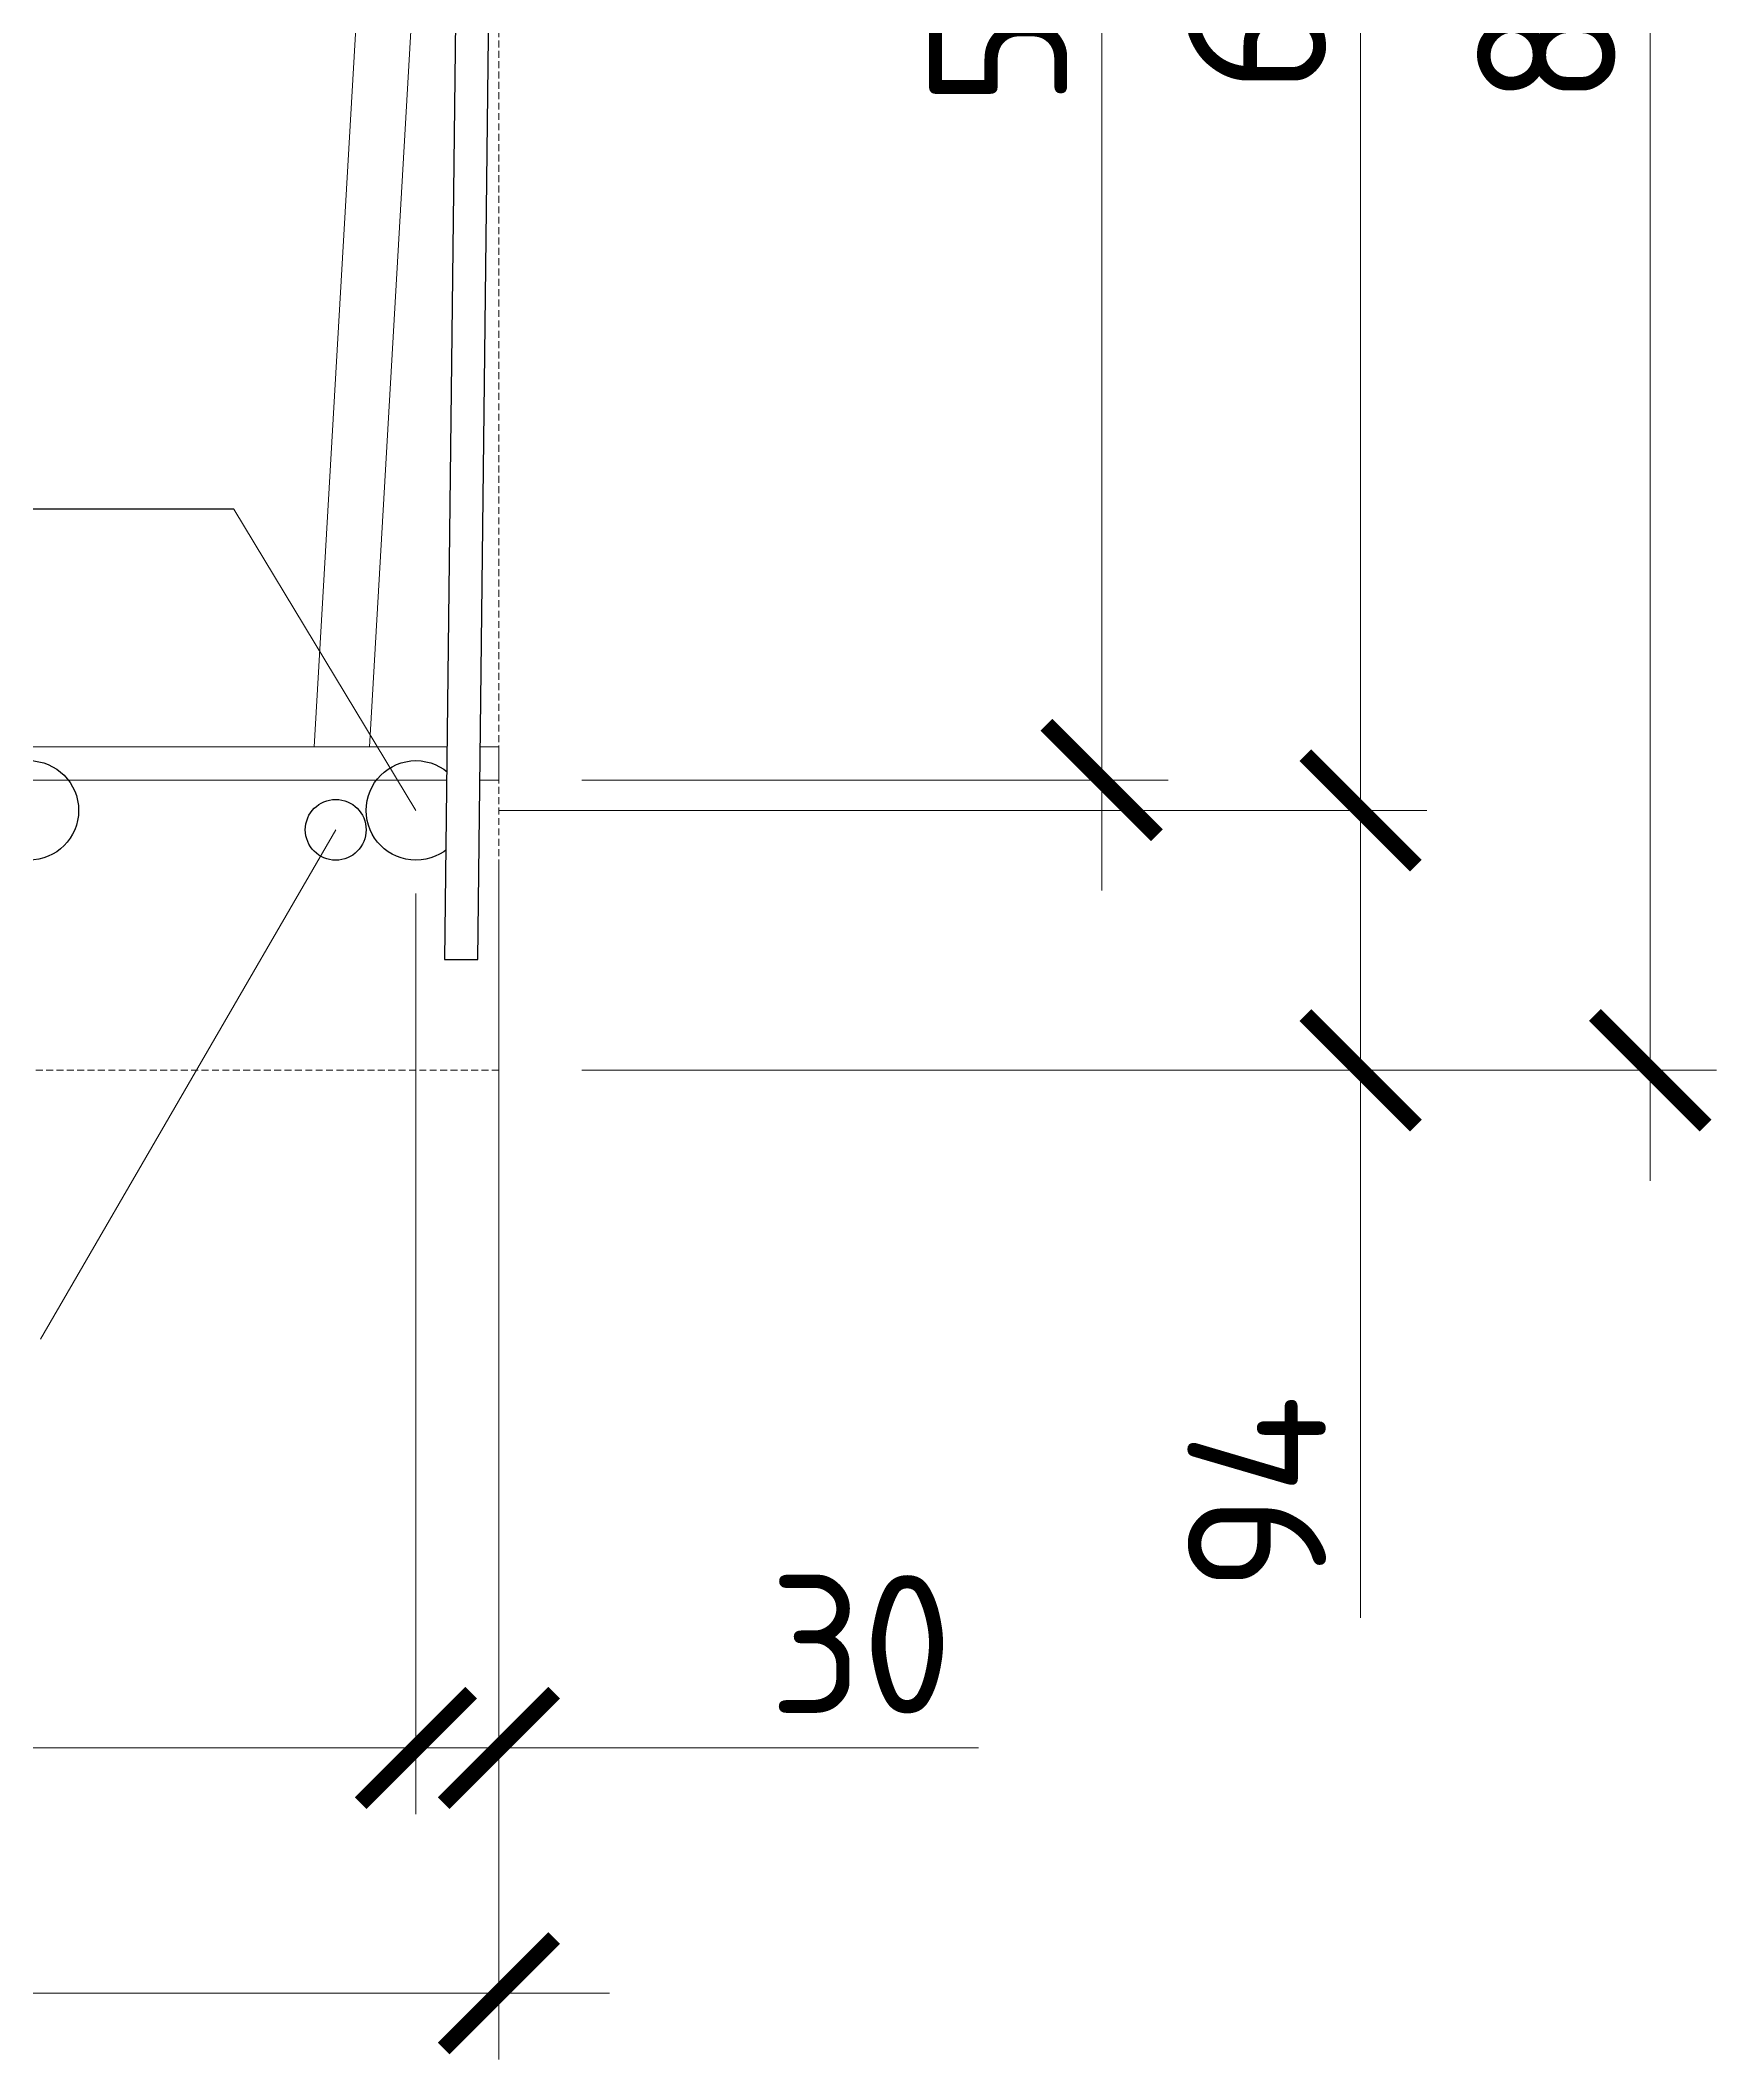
# Model space of a CAD drawing. Header units: millimetres. Extents: x -65574 to 111613, y -106550 to -50518.
# Drawn here: x 20545 to 21152, y -61651 to -60921 of the extents above; entities that cross this region are included whole.
import ezdxf
from ezdxf import colors
from ezdxf.entities.mleader import LeaderData, LeaderLine
from ezdxf.math import Vec2, Vec3

# ---------------------------------------------------------------- set-up
doc = ezdxf.new("R2010")
doc.units = ezdxf.units.MM
doc.linetypes.add('невидимая', pattern=[0.375, 0.25, -0.125])
doc.layers.get('Defpoints').update_dxf_attribs({"color": 6})
doc.styles.add('GOST-2.304_Type-B', font='GOST Common.ttf')
doc.dimstyles.new('УРСТ', dxfattribs={"dimtxt": 2.5, "dimasz": 2, "dimexe": 1.2, "dimexo": 1.5, "dimtad": 1, "dimdec": 0, "dimrnd": 1, "dimtxsty": 'GOST-2.304_Type-B', "dimblk": 'ARCHTICK', "dimcen": 2, "dimdle": 2, "dimazin": 3, "dimtfac": 1, "dimtdec": 0, "dimtmove": 1, "dimatfit": 0, "dimldrblk": 'NONE', "dimlwd": 15, "dimlwe": 15, "dimarcsym": 0})

# ---------------------------------------------------------------- blocks, each defined once
blk = doc.blocks.new('_ArchTick')
at = {"color": 0, "linetype": 'ByBlock', "const_width": 0.15}
blk.add_lwpolyline([(-0.5, -0.5), (0.5, 0.5)], dxfattribs=at)
blk = doc.blocks.new('*D394')
at = {"color": 0, "lineweight": 15, "ltscale": 100, "transparency": 16777216}
for p, q in [((18861.15, -61229.61), (18861.15, -61562.72)), ((20681.15, -61229.61), (20681.15, -61562.72)), ((18821.15, -61538.72), (20721.15, -61538.72))]:
    blk.add_line(p, q, dxfattribs=at)
at = {"layer": 'Defpoints', "color": 0, "lineweight": -2, "ltscale": 100, "transparency": 16777216}
for p in [(18861.15, -61199.61), (20681.15, -61199.61), (20681.15, -61538.72)]:
    blk.add_point(p, dxfattribs=at)
at = {"color": 0, "lineweight": 15, "ltscale": 100, "transparency": 16777216, "xscale": 40, "yscale": 40, "zscale": 40, "rotation": 180}
blk.add_blockref('_ArchTick', (18861.15, -61538.72), dxfattribs=at)
at = {"color": 0, "lineweight": 15, "ltscale": 100, "transparency": 16777216, "xscale": 40, "yscale": 40, "zscale": 40}
blk.add_blockref('_ArchTick', (20681.15, -61538.72), dxfattribs=at)
at = {"color": 0, "lineweight": 15, "ltscale": 100, "transparency": 16777216, "insert": (19771.15, -61501.22), "char_height": 50, "attachment_point": 5, "style": 'GOST-2.304_Type-B'}
blk.add_mtext('\\A1;13х140=1820', dxfattribs=at)
blk = doc.blocks.new('_None')
blk = doc.blocks.new('*D396')
at = {"color": 0, "lineweight": 15, "ltscale": 100, "transparency": 16777216}
for p, q in [((20711.15, -61218.61), (20711.15, -61562.72)), ((20681.15, -61229.61), (20681.15, -61562.72)), ((20681.15, -61538.72), (20641.15, -61538.72)), ((20681.15, -61538.72), (20711.15, -61538.72)), ((20681.15, -61538.72), (20711.15, -61538.72)), ((20711.15, -61538.72), (20751.15, -61538.72)), ((20884.6, -61538.72), (20711.15, -61538.72))]:
    blk.add_line(p, q, dxfattribs=at)
at = {"layer": 'Defpoints', "color": 0, "lineweight": -2, "ltscale": 100, "transparency": 16777216}
for p in [(20711.15, -61188.61), (20681.15, -61199.61), (20711.15, -61538.72)]:
    blk.add_point(p, dxfattribs=at)
at = {"color": 0, "lineweight": 15, "ltscale": 100, "transparency": 16777216, "xscale": 40, "yscale": 40, "zscale": 40}
blk.add_blockref('_ArchTick', (20681.15, -61538.72), dxfattribs=at)
at = {"color": 0, "lineweight": 15, "ltscale": 100, "transparency": 16777216, "xscale": 40, "yscale": 40, "zscale": 40, "rotation": 180}
blk.add_blockref('_ArchTick', (20711.15, -61538.72), dxfattribs=at)
at = {"color": 0, "lineweight": 15, "ltscale": 100, "transparency": 16777216, "insert": (20842.1, -61501.22), "char_height": 50, "attachment_point": 5, "style": 'GOST-2.304_Type-B'}
blk.add_mtext('\\A1;30', dxfattribs=at)
blk = doc.blocks.new('*D397')
at = {"color": 0, "lineweight": 15, "ltscale": 100, "transparency": 16777216}
for p, q in [((20929.2, -60558.61), (20929.2, -61228.61)), ((20741.15, -60598.61), (20953.2, -60598.61)), ((20741.15, -61188.61), (20953.2, -61188.61))]:
    blk.add_line(p, q, dxfattribs=at)
at = {"layer": 'Defpoints', "color": 0, "lineweight": -2, "ltscale": 100, "transparency": 16777216}
for p in [(20711.15, -60598.61), (20711.15, -61188.61), (20929.2, -61188.61)]:
    blk.add_point(p, dxfattribs=at)
at = {"color": 0, "lineweight": 15, "ltscale": 100, "transparency": 16777216, "xscale": 40, "yscale": 40, "zscale": 40}
for p, rotation in [((20929.2, -60598.61), 90), ((20929.2, -61188.61), 270)]:
    blk.add_blockref('_ArchTick', p, dxfattribs=dict(at, rotation=rotation))
at = {"color": 0, "lineweight": 15, "ltscale": 100, "transparency": 16777216, "insert": (20891.7, -60893.61), "char_height": 50, "attachment_point": 5, "rotation": 90, "style": 'GOST-2.304_Type-B'}
blk.add_mtext('\\A1;590', dxfattribs=at)
blk = doc.blocks.new('*D398')
at = {"color": 0, "lineweight": 15, "ltscale": 100, "transparency": 16777216}
for p, q in [((21022.85, -60546.11), (21022.85, -61239.61)), ((20716.76, -60586.11), (21046.85, -60586.11)), ((20711.15, -61199.61), (21046.85, -61199.61))]:
    blk.add_line(p, q, dxfattribs=at)
at = {"layer": 'Defpoints', "color": 0, "lineweight": -2, "ltscale": 100, "transparency": 16777216}
for p in [(20686.76, -60586.11), (20681.15, -61199.61), (21022.85, -61199.61)]:
    blk.add_point(p, dxfattribs=at)
at = {"color": 0, "lineweight": 15, "ltscale": 100, "transparency": 16777216, "xscale": 40, "yscale": 40, "zscale": 40}
for p, rotation in [((21022.85, -60586.11), 90), ((21022.85, -61199.61), 270)]:
    blk.add_blockref('_ArchTick', p, dxfattribs=dict(at, rotation=rotation))
at = {"color": 0, "lineweight": 15, "ltscale": 100, "transparency": 16777216, "insert": (20985.35, -60892.86), "char_height": 50, "attachment_point": 5, "rotation": 90, "style": 'GOST-2.304_Type-B'}
blk.add_mtext('\\A1;614', dxfattribs=at)
blk = doc.blocks.new('*D399')
at = {"color": 0, "lineweight": 15, "ltscale": 100, "transparency": 16777216}
for p, q in [((21022.85, -61199.61), (21022.85, -61159.61)), ((20711.15, -61199.61), (21046.85, -61199.61)), ((21022.85, -61199.61), (21022.85, -61293.61)), ((21022.85, -61199.61), (21022.85, -61293.61)), ((20741.15, -61293.61), (21046.85, -61293.61)), ((21022.85, -61293.61), (21022.85, -61333.61)), ((21022.85, -61491.6), (21022.85, -61293.61))]:
    blk.add_line(p, q, dxfattribs=at)
at = {"layer": 'Defpoints', "color": 0, "lineweight": -2, "ltscale": 100, "transparency": 16777216}
for p in [(20681.15, -61199.61), (20711.15, -61293.61), (21022.85, -61293.61)]:
    blk.add_point(p, dxfattribs=at)
at = {"color": 0, "lineweight": 15, "ltscale": 100, "transparency": 16777216, "xscale": 40, "yscale": 40, "zscale": 40}
for p, rotation in [((21022.85, -61199.61), 270), ((21022.85, -61293.61), 90)]:
    blk.add_blockref('_ArchTick', p, dxfattribs=dict(at, rotation=rotation))
at = {"color": 0, "lineweight": 15, "ltscale": 100, "transparency": 16777216, "insert": (20985.35, -61446.6), "char_height": 50, "attachment_point": 5, "rotation": 90, "style": 'GOST-2.304_Type-B'}
blk.add_mtext('\\A1;94', dxfattribs=at)
blk = doc.blocks.new('*D308')
at = {"color": 0, "lineweight": 15, "ltscale": 100, "transparency": 16777216}
for p, q in [((21127.61, -60453.61), (21127.61, -61333.61)), ((20741.15, -60493.61), (21151.61, -60493.61)), ((20741.15, -61293.61), (21151.61, -61293.61))]:
    blk.add_line(p, q, dxfattribs=at)
at = {"layer": 'Defpoints', "color": 0, "lineweight": -2, "ltscale": 100, "transparency": 16777216}
for p in [(20711.15, -60493.61), (20711.15, -61293.61), (21127.61, -61293.61)]:
    blk.add_point(p, dxfattribs=at)
at = {"color": 0, "lineweight": 15, "ltscale": 100, "transparency": 16777216, "xscale": 40, "yscale": 40, "zscale": 40}
for p, rotation in [((21127.61, -60493.61), 90), ((21127.61, -61293.61), 270)]:
    blk.add_blockref('_ArchTick', p, dxfattribs=dict(at, rotation=rotation))
at = {"color": 0, "lineweight": 15, "ltscale": 100, "transparency": 16777216, "insert": (21090.11, -60893.61), "char_height": 50, "attachment_point": 5, "rotation": 90, "style": 'GOST-2.304_Type-B'}
blk.add_mtext('\\A1;800', dxfattribs=at)
blk = doc.blocks.new('*U240')
at = {"linetype": 'ByBlock', "lineweight": 15, "ltscale": 100}
blk.add_lwpolyline([(51.64, -88.6), (-55.19, 95.6)], dxfattribs=at)
blk = doc.blocks.new('*U241')
at = {"color": 0, "linetype": 'ByBlock', "lineweight": -2, "transparency": 16777216}
blk.add_blockref('*U240', (1820, 0), dxfattribs=at)
blk = doc.blocks.new('*U291')
at = {"lineweight": 30, "ltscale": 100}
blk.add_circle((4.82, -4.27), 11, dxfattribs=at)
blk = doc.blocks.new('*U228')
at = {"color": 0, "linetype": 'ByBlock', "lineweight": -2, "transparency": 16777216}
blk.add_blockref('*U291', (1820, 0), dxfattribs=at)
blk = doc.blocks.new('*D438')
at = {"color": 0, "lineweight": 15, "transparency": 16777216}
for p, q in [((18811.15, -61218.61), (18811.15, -61651.46)), ((20711.15, -61218.61), (20711.15, -61651.46)), ((18771.15, -61627.46), (20751.15, -61627.46))]:
    blk.add_line(p, q, dxfattribs=at)
at = {"layer": 'Defpoints', "color": 0, "lineweight": -2, "transparency": 16777216}
for p in [(18811.15, -61188.61), (20711.15, -61188.61), (20711.15, -61627.46)]:
    blk.add_point(p, dxfattribs=at)
at = {"color": 0, "lineweight": 15, "transparency": 16777216, "xscale": 40, "yscale": 40, "zscale": 40, "rotation": 180}
blk.add_blockref('_ArchTick', (18811.15, -61627.46), dxfattribs=at)
at = {"color": 0, "lineweight": 15, "transparency": 16777216, "xscale": 40, "yscale": 40, "zscale": 40}
blk.add_blockref('_ArchTick', (20711.15, -61627.46), dxfattribs=at)
at = {"color": 0, "lineweight": 15, "transparency": 16777216, "insert": (19761.15, -61589.96), "char_height": 50, "attachment_point": 5, "style": 'GOST-2.304_Type-B'}
blk.add_mtext('\\A1;1900', dxfattribs=at)
blk = doc.blocks.new('*U250')
at = {"linetype": 'ByBlock', "lineweight": 15, "ltscale": 100}
blk.add_lwpolyline([(32.91, -52), (-32.91, 57)], dxfattribs=at)
blk = doc.blocks.new('*U251')
at = {"color": 0, "linetype": 'ByBlock', "lineweight": -2, "transparency": 16777216}
blk.add_blockref('*U250', (1820, 0), dxfattribs=at)
blk = doc.blocks.new('*U266')
at = {"color": 7, "lineweight": 30}
blk.add_circle((0, 5), 18, dxfattribs=at)
blk = doc.blocks.new('*U267')
at = {"color": 0, "linetype": 'ByBlock', "lineweight": -2, "transparency": 16777216}
for p in [(1680, 0), (1820, 0)]:
    blk.add_blockref('*U266', p, dxfattribs=at)

msp = doc.modelspace()

# ---------------------------------------------------------------- linework, layer by layer
at = {"linetype": 'невидимая', "lineweight": 15, "ltscale": 10}
msp.add_lwpolyline([(18811.15, -61293.61), (18811.15, -60493.61), (20711.15, -60493.61), (20711.15, -61293.61)], close=True, dxfattribs=at)
at = {"lineweight": 15}
for points in [[(20677.08, -60610.64), (20697.07, -60610.66), (20664.3, -61176.65), (20644.33, -61176.65)], [(18811.15, -61176.65), (18811.15, -61188.65), (20711.15, -61188.65), (20711.15, -61176.65)]]:
    msp.add_lwpolyline(points, close=True, dxfattribs=at)

# ---------------------------------------------------------------- block references
for name, p in [('*U251', (18828.24, -61147.61)), ('*U267', (18861.15, -61204.61)), ('*U228', (18827.32, -61202.35))]:
    msp.add_blockref(name, p)
at = {"xscale": -1, "rotation": 180}
msp.add_blockref('*U241', (18780.51, -61295.21), dxfattribs=at)

# ---------------------------------------------------------------- dimensions: what is measured, and where the dimension line sits
at = {"lineweight": 15, "ltscale": 100}
for base, p1, p2, picture, middle in [((21127.61, -61293.61), (20711.15, -60493.61), (20711.15, -61293.61), '*D308', (21090.11, -60893.61)), ((21022.84707288, -61199.61138529), (20686.7552487, -60586.11138529), (20681.14527894, -61199.61138529), '*D398', (20985.34707288, -60892.86138529)), ((20929.2, -61188.61), (20711.15, -60598.61), (20711.15, -61188.61), '*D397', (20891.7, -60893.61))]:
    dim = msp.add_linear_dim(base=base, p1=p1, p2=p2, angle=90, dimstyle='УРСТ', override={"dimscale": 0, "dimtxsty": 'GOST-2.304_Type-B'}, dxfattribs=at)
    dim.commit()
    dim.dimension.update_dxf_attribs({"geometry": picture, "text_midpoint": middle})
for base, p2, angle, picture, middle in [((21022.85, -61293.61), (20711.15, -61293.61), 90, '*D399', (21017.36, -61446.6)), ((20711.15, -61538.72), (20711.15, -61188.61), 0, '*D396', (20842.1, -61531.22))]:
    dim = msp.add_linear_dim(base=base, p1=(20681.15, -61199.61), p2=p2, angle=angle, dimstyle='УРСТ', override={"dimscale": 0, "dimtxsty": 'GOST-2.304_Type-B'}, dxfattribs=at)
    dim.commit()
    dim.dimension.update_dxf_attribs({"geometry": picture, "text_midpoint": middle, "dimtype": 160})
at = {"lineweight": 15}
dim = msp.add_linear_dim(base=(20711.15, -61627.46), p1=(18811.15, -61188.61), p2=(20711.15, -61188.61), angle=0, dimstyle='УРСТ', override={"dimscale": 0, "dimtxsty": 'GOST-2.304_Type-B'}, dxfattribs=at)
dim.commit()
dim.dimension.update_dxf_attribs({"geometry": '*D438', "text_midpoint": (19761.15, -61589.96)})
at = {"lineweight": 15, "ltscale": 100}
dim = msp.add_linear_dim(base=(20681.15, -61538.72), p1=(18861.15, -61199.61), p2=(20681.15, -61199.61), angle=0, text='13х140=<>', dimstyle='УРСТ', override={"dimscale": 0, "dimtxsty": 'GOST-2.304_Type-B'}, dxfattribs=at)
dim.commit()
dim.dimension.update_dxf_attribs({"geometry": '*D394', "text_midpoint": (19771.15, -61501.22)})

# ---------------------------------------------------------------- leaders
at = {"lineweight": 15}
ml = msp.add_multileader_mtext('Standard', dxfattribs=at)
ml.set_content('4', color=256, style='GOST-2.304_Type-B')
ml.set_leader_properties()
ml.set_arrow_properties(name='NONE')
ml.build(insert=Vec2(0, 0))
ml.multileader.update_dxf_attribs({"text_right_attachment_type": 6, "dogleg_length": 2.5, "arrow_head_size": 50, "scale": 20})
ctx = ml.context
ctx.base_point, ctx.scale, ctx.char_height, ctx.arrow_head_size, ctx.plane_origin = Vec3(18694.35, -61055.61), 20, 50, 50, Vec3(18795.33, -61078.61)
ctx.right_attachment, ctx.text_align_type = 6, 2
notes = []
notes.append((ctx, [(0, (1, 1, 0), (18795.33, -61090.61), (-1, 0), 71.98, [(0, [(20615.33, -61090.61)], 0, [])])]))
ctx.mtext.insert, ctx.mtext.width, ctx.mtext.alignment, ctx.mtext.flow_direction = Vec3(18721.35, -61030.61), 16.4225, 3, 5
for ctx, leaders in notes:
    for number, flags, end, landing, length, lines in leaders:
        leader = LeaderData()
        leader.index, (leader.has_last_leader_line, leader.has_dogleg_vector, leader.attachment_direction) = number, flags
        leader.last_leader_point, leader.dogleg_vector, leader.dogleg_length = Vec3(end), Vec3(landing), length
        for number, points, colour, breaks in lines:
            line = LeaderLine()
            line.index, line.vertices, line.color, line.breaks = number, Vec3.list(points), colors.encode_raw_color(colour), breaks
            leader.lines.append(line)
        ctx.leaders.append(leader)

# ---------------------------------------------------------------- next in the draw order: wipeouts: each hides what was drawn before it
at = {"color": 0}
msp.add_wipeout([(20699.87, -60533.43), (20711.87, -60533.43), (20703.54, -61253.57), (20691.53, -61253.57)], dxfattribs=at)

# ---------------------------------------------------------------- next in the draw order: linework, layer by layer
at = {"color": 0, "lineweight": -2}
msp.add_lwpolyline([(20699.87, -60533.43), (20691.53, -61253.57), (20703.54, -61253.57), (20711.87, -60533.43)], close=True, dxfattribs=at)

doc.saveas('drawing.dxf')
